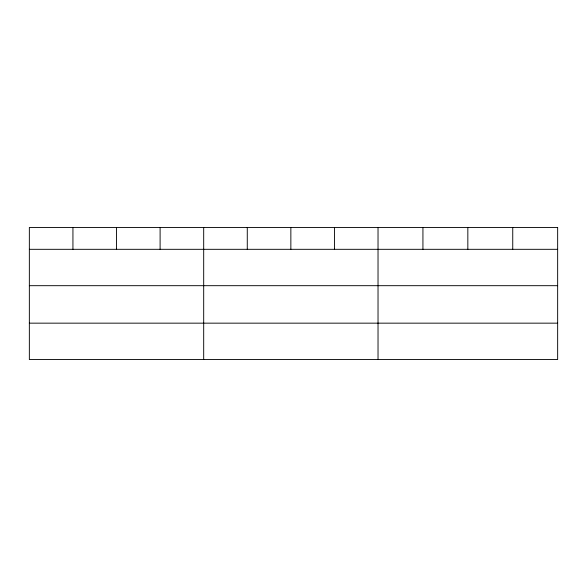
<?xml version="1.0" encoding="UTF-8"?>
<svg xmlns="http://www.w3.org/2000/svg" width="587" height="587" viewBox="0 0 587 587"><rect width="100%" height="100%" fill="white"/><g stroke="black" fill="none" stroke-linecap="round" stroke-linejoin="round"><path stroke-width="0.88" d="M29.35 249.314L557.65 249.314M29.35 285.686L557.65 285.686M29.35 323.158L557.65 323.158M512.745 227.47L512.745 249.314M467.839 227.47L467.839 249.314M422.933 227.47L422.933 249.314M378.028 227.47L378.028 359.53M334.443 227.47L334.443 249.314M290.858 227.47L290.858 249.314M247.274 227.47L247.274 249.314M203.689 227.47L203.689 359.53M160.104 227.47L160.104 249.314M116.52 227.47L116.52 249.314M72.935 227.47L72.935 249.314M557.65 227.47L29.35 227.47L29.35 359.53L557.65 359.53L557.65 227.47"/></g></svg>
